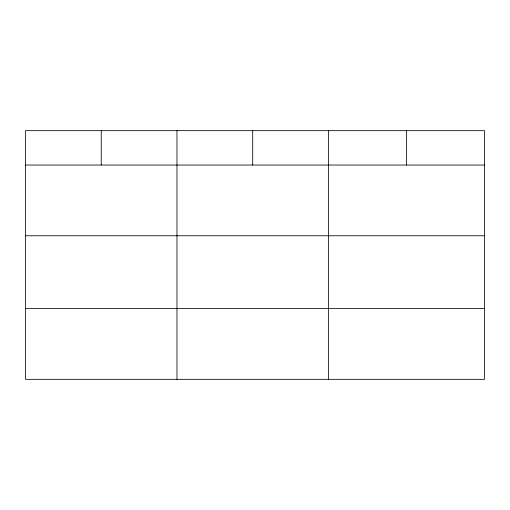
<?xml version="1.0" encoding="UTF-8"?>
<svg xmlns="http://www.w3.org/2000/svg" width="510" height="510" viewBox="0 0 510 510"><rect width="100%" height="100%" fill="white"/><g stroke="black" fill="none" stroke-linecap="round" stroke-linejoin="round"><path stroke-width="0.76" d="M484.5 235.76L484.5 130.662L25.5 130.662L25.5 379.338L484.5 379.338L484.5 235.76L25.5 235.76M25.5 165.042L484.5 165.042M25.5 308.62L484.5 308.62M406.47 130.662L406.47 165.042M328.44 130.662L328.44 379.338M252.705 130.662L252.705 165.042M176.97 130.662L176.97 379.338M101.235 130.662L101.235 165.042"/></g></svg>
